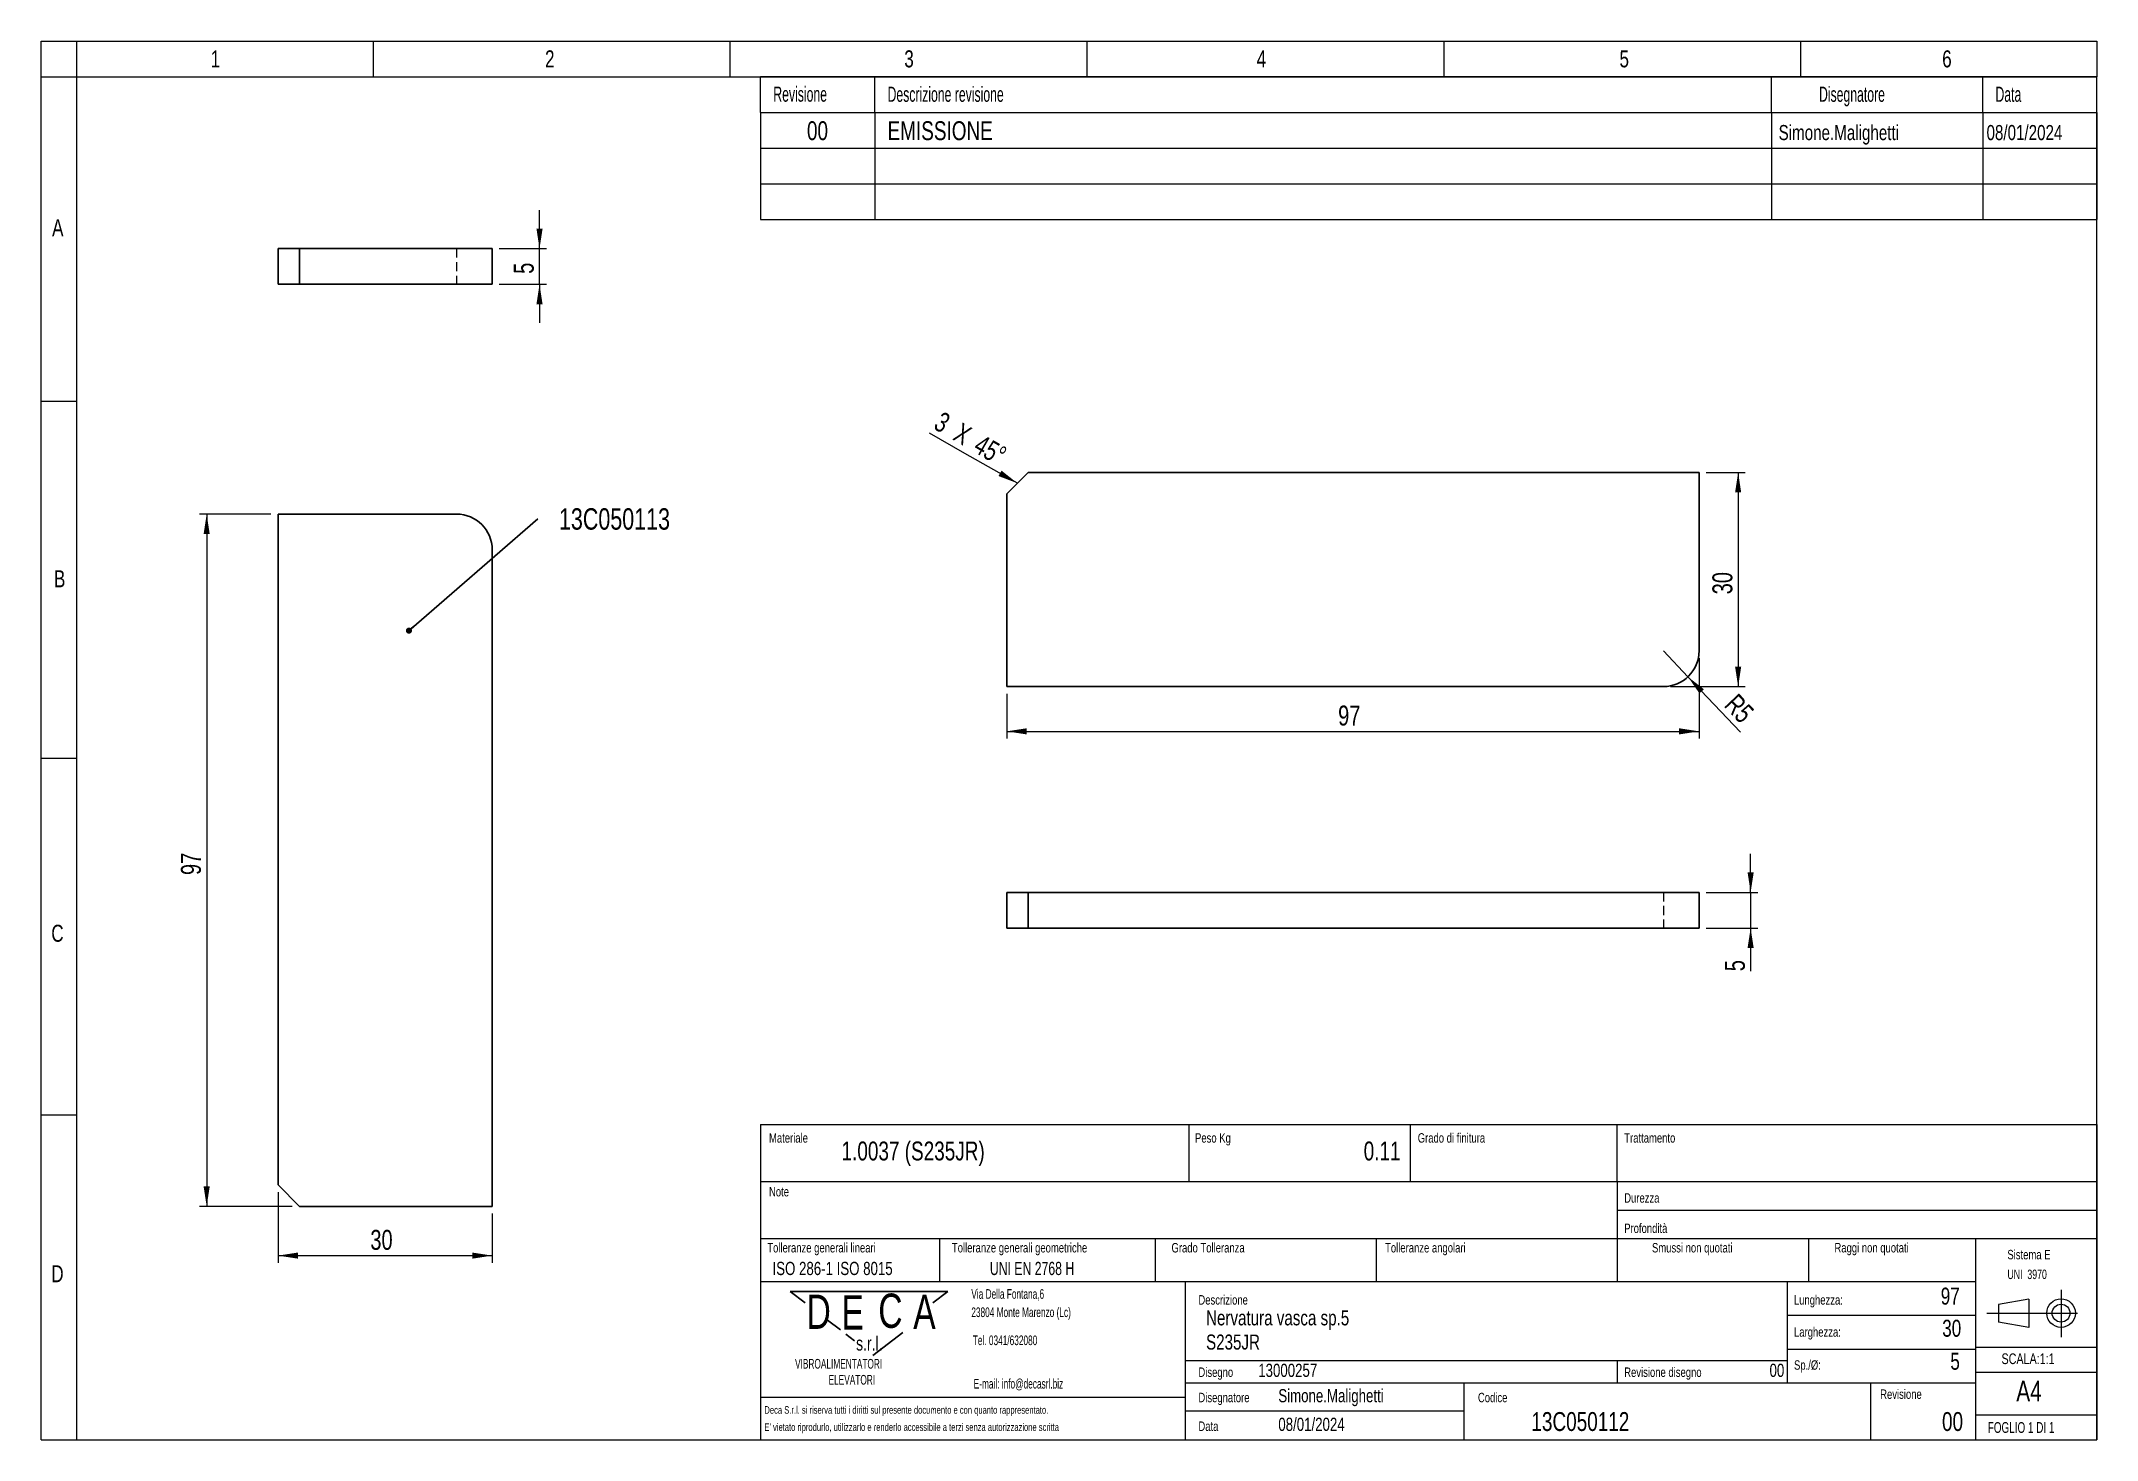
# Model space of a CAD drawing. Header units: millimetres. Extents: x 5 to 293, y 7 to 203.
import ezdxf

# ---------------------------------------------------------------- set-up
doc = ezdxf.new("R2010")
doc.units = ezdxf.units.MM
doc.linetypes.add('CENTERX2', pattern=[20.32, 12.7, -2.54, 2.54, -2.54])
doc.linetypes.add('HIDDEN', pattern=[1.905, 1.27, -0.635])
doc.layers.add('FORMAT', color=7, linetype='Continuous')
doc.layers.add('TESTO', color=179, linetype='Continuous')
doc.styles.add('SLDTEXTSTYLE0', font='TXT', dxfattribs={"width": 0.75})
doc.styles.add('SLDTEXTSTYLE1', font='TXT', dxfattribs={"width": 0.605})
doc.styles.add('SLDTEXTSTYLE2', font='TXT', dxfattribs={"width": 0.732984})
doc.styles.add('SLDTEXTSTYLE3', font='TXT', dxfattribs={"width": 0.643617})
doc.styles.add('SLDTEXTSTYLE4', font='TXT', dxfattribs={"width": 0.694444})
doc.styles.add('SLDTEXTSTYLE5', font='TXT', dxfattribs={"width": 0.692308})
doc.dimstyles.new('SLDDIMSTYLE0', dxfattribs={"dimtxt": 2.8, "dimasz": 2.8, "dimexe": 0, "dimexo": 0.0625, "dimgap": 0.7, "dimtad": 1, "dimrnd": 1e-09, "dimzin": 12, "dimdsep": 46, "dimtxsty": 'SLDTEXTSTYLE0', "dimsah": 1, "dimcen": 0.09, "dimadec": 0, "dimazin": 3, "dimtfac": 1, "dimtofl": 0, "dimtmove": 0, "dimatfit": 3, "dimfxl": 1, "dimfrac": 2, "dimtolj": 1, "dimtzin": 12, "dimarcsym": 0})
doc.dimstyles.new('SLDDIMSTYLE1', dxfattribs={"dimtxt": 2.8, "dimasz": 2.8, "dimexe": 0, "dimexo": 0.0625, "dimgap": 0.7, "dimtad": 1, "dimrnd": 1e-09, "dimzin": 12, "dimdsep": 46, "dimtxsty": 'SLDTEXTSTYLE0', "dimsah": 1, "dimcen": 0, "dimadec": 0, "dimazin": 3, "dimtfac": 1, "dimtofl": 0, "dimtmove": 0, "dimatfit": 3, "dimfxl": 1, "dimfrac": 2, "dimtolj": 1, "dimtzin": 12, "dimarcsym": 0})
doc.dimstyles.new('SLDDIMSTYLE2', dxfattribs={"dimtxt": 0.18, "dimasz": 0.861538, "dimexe": 0, "dimexo": 0.0625, "dimgap": 0, "dimtad": 0, "dimtih": 1, "dimtoh": 1, "dimdec": 0, "dimrnd": 1e-09, "dimzin": 0, "dimdsep": 46, "dimtxsty": 'Standard', "dimblk1": 'DOT', "dimblk2": 'DOT', "dimsah": 1, "dimcen": 0.09, "dimadec": 0, "dimazin": 0, "dimtfac": 0.861538, "dimtdec": 0, "dimtofl": 0, "dimtmove": 0, "dimatfit": 3, "dimldrblk": 'DOT', "dimfxl": 1, "dimfrac": 2, "dimtolj": 1, "dimtzin": 0, "dimarcsym": 0})
doc.dimstyles.new('SLDDIMSTYLE3', dxfattribs={"dimtxt": 2.8, "dimasz": 2.8, "dimexe": 0, "dimexo": 0.0625, "dimgap": 0.7, "dimtad": 1, "dimrnd": 1e-09, "dimzin": 12, "dimdsep": 46, "dimtxsty": 'SLDTEXTSTYLE0', "dimsah": 1, "dimcen": 0.09, "dimadec": 0, "dimazin": 3, "dimtfac": 1, "dimtmove": 0, "dimatfit": 0, "dimfxl": 1, "dimfrac": 2, "dimtolj": 1, "dimtzin": 12, "dimarcsym": 0})

# ---------------------------------------------------------------- blocks, each defined once
blk = doc.blocks.new('_D')
at = {"color": 7, "linetype": 'Continuous', "lineweight": 0}
for p, q in [((236.78, 116.15), (236.78, 104.88)), ((139.78, 111.15), (139.78, 104.88)), ((139.78, 105.88), (236.78, 105.88))]:
    blk.add_line(p, q, dxfattribs=at)
at = {"color": 7, "linetype": 'Continuous', "lineweight": 18}
for points in [[(139.78, 105.88), (142.58, 105.45), (142.58, 106.31)], [(236.78, 105.88), (233.98, 106.31), (233.98, 105.45)]]:
    blk.add_solid(points, dxfattribs=at)
at = {"color": 7, "linetype": 'Continuous', "lineweight": 18, "insert": (186.21, 109.49), "char_height": 2.8, "attachment_point": 1, "style": 'SLDTEXTSTYLE0'}
blk.add_mtext('97', dxfattribs=at)
blk = doc.blocks.new('_D_1')
at = {"color": 7, "linetype": 'Continuous', "lineweight": 0}
for p, q in [((237.78, 142.15), (243.25, 142.15)), ((242.25, 142.15), (242.25, 112.15)), ((232.78, 112.15), (243.25, 112.15))]:
    blk.add_line(p, q, dxfattribs=at)
at = {"color": 7, "linetype": 'Continuous', "lineweight": 18}
for points in [[(242.25, 142.15), (241.82, 139.35), (242.68, 139.35)], [(242.25, 112.15), (242.68, 114.95), (241.82, 114.95)]]:
    blk.add_solid(points, dxfattribs=at)
at = {"color": 7, "linetype": 'Continuous', "lineweight": 18, "insert": (238.64, 125.08), "char_height": 2.8, "attachment_point": 1, "rotation": 90, "style": 'SLDTEXTSTYLE0'}
blk.add_mtext('30', dxfattribs=at)
blk = doc.blocks.new('_D_2')
at = {"color": 7, "linetype": 'Continuous', "lineweight": 0}
for q in [(231.78, 117.15), (242.58, 105.75)]:
    blk.add_line((235.22, 113.52), q, dxfattribs=at)
at = {"color": 7, "linetype": 'Continuous', "lineweight": 18}
blk.add_solid([(235.22, 113.52), (236.83, 111.19), (237.45, 111.78)], dxfattribs=at)
at = {"color": 7, "linetype": 'Continuous', "lineweight": 18, "insert": (242.2, 111.36), "char_height": 2.8, "attachment_point": 1, "rotation": 313.4459, "style": 'SLDTEXTSTYLE0'}
blk.add_mtext('R5', dxfattribs=at)
blk = doc.blocks.new('SW_CHAMFER_DIMENSION_0')
at = {"color": 0, "linetype": 'Continuous', "lineweight": 0}
for p, q in [((4.93, -2.85), (0, 0)), ((12.3, -7.02), (4.93, -2.85))]:
    blk.add_line(p, q, dxfattribs=at)
at = {"color": 0, "linetype": 'Continuous', "lineweight": 18}
blk.add_solid([(12.3, -7.02), (10.08, -5.26), (9.65, -6.01)], dxfattribs=at)
at = {"color": 0, "linetype": 'Continuous', "lineweight": 18, "char_height": 2.8, "attachment_point": 1, "rotation": 330, "style": 'SLDTEXTSTYLE0'}
for s, insert in [('3', (1.8, 3.13)), ('X', (4.51, 1.57)), ('45°', (7.36, -0.08))]:
    blk.add_mtext(s, dxfattribs=dict(at, insert=insert))
blk = doc.blocks.new('_D_3')
at = {"color": 7, "linetype": 'Continuous', "lineweight": 0}
for p, q in [((36.7, 136.32), (26.7, 136.32)), ((27.7, 136.32), (27.7, 39.32)), ((39.7, 39.32), (26.7, 39.32))]:
    blk.add_line(p, q, dxfattribs=at)
at = {"color": 7, "linetype": 'Continuous', "lineweight": 18}
for points in [[(27.7, 136.32), (27.27, 133.52), (28.13, 133.52)], [(27.7, 39.32), (28.13, 42.12), (27.27, 42.12)]]:
    blk.add_solid(points, dxfattribs=at)
at = {"color": 7, "linetype": 'Continuous', "lineweight": 18, "insert": (24.09, 85.75), "char_height": 2.8, "attachment_point": 1, "rotation": 90, "style": 'SLDTEXTSTYLE0'}
blk.add_mtext('97', dxfattribs=at)
blk = doc.blocks.new('_D_4')
at = {"color": 7, "linetype": 'Continuous', "lineweight": 0}
for p, q in [((37.7, 41.32), (37.7, 31.42)), ((67.7, 38.32), (67.7, 31.42)), ((37.7, 32.42), (67.7, 32.42))]:
    blk.add_line(p, q, dxfattribs=at)
at = {"color": 7, "linetype": 'Continuous', "lineweight": 18}
for points in [[(37.7, 32.42), (40.5, 31.99), (40.5, 32.85)], [(67.7, 32.42), (64.9, 32.85), (64.9, 31.99)]]:
    blk.add_solid(points, dxfattribs=at)
at = {"color": 7, "linetype": 'Continuous', "lineweight": 18, "insert": (50.63, 36.03), "char_height": 2.8, "attachment_point": 1, "style": 'SLDTEXTSTYLE0'}
blk.add_mtext('30', dxfattribs=at)
blk = doc.blocks.new('SW_NOTE_0')
at = {"color": 0, "linetype": 'Continuous', "lineweight": 0, "insert": (10.76, 1.48), "char_height": 3, "attachment_point": 2, "style": 'SLDTEXTSTYLE0'}
blk.add_mtext('13C050113', dxfattribs=at)
blk = doc.blocks.new('_Dot')
at = {"color": 0, "linetype": 'ByBlock', "lineweight": -2}
blk.add_line((-0.5, 0), (-1, 0), dxfattribs=at)
at = {"color": 0, "linetype": 'ByBlock', "const_width": 0.5}
blk.add_lwpolyline([(-0.25, 0, 1), (0.25, 0, 1)], format="xyb", close=True, dxfattribs=at)
blk = doc.blocks.new('_D_5')
at = {"color": 7, "linetype": 'Continuous', "lineweight": 0}
for p, q in [((244, 83.32), (244, 88.7)), ((237.78, 83.32), (245, 83.32)), ((244, 83.32), (244, 78.32)), ((237.78, 78.32), (245, 78.32)), ((244, 78.32), (244, 72.27))]:
    blk.add_line(p, q, dxfattribs=at)
at = {"color": 7, "linetype": 'Continuous', "lineweight": 18}
for points in [[(244, 83.32), (244.43, 86.12), (243.57, 86.12)], [(244, 78.32), (243.57, 75.52), (244.43, 75.52)]]:
    blk.add_solid(points, dxfattribs=at)
at = {"color": 7, "linetype": 'Continuous', "lineweight": 18, "insert": (240.39, 72.27), "char_height": 2.8, "attachment_point": 1, "rotation": 90, "style": 'SLDTEXTSTYLE0'}
blk.add_mtext('5', dxfattribs=at)
blk = doc.blocks.new('_D_6')
at = {"color": 7, "linetype": 'Continuous', "lineweight": 0}
for p, q in [((74.33, 173.52), (74.33, 178.91)), ((68.7, 173.52), (75.33, 173.52)), ((74.33, 168.52), (74.33, 173.52)), ((68.7, 168.52), (75.33, 168.52)), ((74.33, 168.52), (74.33, 163.14))]:
    blk.add_line(p, q, dxfattribs=at)
at = {"color": 7, "linetype": 'Continuous', "lineweight": 18}
for points in [[(74.33, 173.52), (74.76, 176.32), (73.9, 176.32)], [(74.33, 168.52), (73.9, 165.72), (74.76, 165.72)]]:
    blk.add_solid(points, dxfattribs=at)
at = {"color": 7, "linetype": 'Continuous', "lineweight": 18, "insert": (70.72, 169.99), "char_height": 2.8, "attachment_point": 1, "rotation": 90, "style": 'SLDTEXTSTYLE0'}
blk.add_mtext('5', dxfattribs=at)

msp = doc.modelspace()

# ---------------------------------------------------------------- linework, layer by layer
at = {"color": 7, "linetype": 'Continuous', "lineweight": 18}
for p, q in [((4.507, 197.598), (4.507, 202.598)), ((4.507, 202.598), (9.507, 202.598)), ((9.507, 202.598), (292.507, 202.598)), ((9.507, 197.598), (9.507, 202.598)), ((51.007, 202.598), (51.007, 197.598)), ((101.007, 202.598), (101.007, 197.598)), ((151.007, 202.598), (151.007, 197.598)), ((201.007, 202.598), (201.007, 197.598)), ((251.007, 202.598), (251.007, 197.598)), ((292.507, 202.598), (292.507, 197.598)), ((4.507, 6.598), (4.507, 197.598)), ((4.507, 197.598), (9.507, 197.598)), ((9.507, 6.598), (9.507, 197.598)), ((9.507, 197.598), (292.507, 197.598)), ((292.507, 197.598), (105.307, 197.598)), ((105.307, 197.598), (292.507, 197.598)), ((105.307, 192.598), (105.307, 197.598)), ((105.307, 197.598), (292.507, 197.598)), ((121.307, 192.598), (121.307, 197.598)), ((246.919, 192.598), (246.919, 197.598)), ((276.507, 192.598), (276.507, 197.598)), ((292.507, 6.598), (292.507, 197.598)), ((292.507, 192.598), (292.507, 197.598)), ((292.507, 192.598), (292.507, 197.598)), ((105.307, 192.598), (292.507, 192.598)), ((105.307, 192.598), (105.307, 177.598)), ((121.307, 192.598), (121.307, 177.598)), ((246.919, 192.598), (246.919, 177.598)), ((276.507, 192.598), (276.507, 177.598)), ((292.507, 192.598), (292.507, 177.598)), ((292.507, 192.598), (292.507, 177.598)), ((105.307, 187.598), (292.507, 187.598)), ((105.307, 182.598), (292.507, 182.598)), ((105.307, 177.598), (292.507, 177.598)), ((9.507, 152.098), (4.507, 152.098)), ((9.507, 102.098), (4.507, 102.098)), ((9.507, 52.098), (4.507, 52.098)), ((105.296, 50.801), (105.296, 6.601)), ((105.296, 50.801), (292.496, 50.801)), ((165.296, 50.801), (165.296, 42.801)), ((196.296, 50.801), (196.296, 42.801)), ((225.296, 42.801), (225.296, 50.801)), ((292.496, 50.801), (292.496, 6.601)), ((292.507, 50.798), (292.507, 6.598)), ((105.296, 42.801), (292.496, 42.801)), ((225.296, 42.801), (225.296, 34.8)), ((225.296, 38.801), (292.496, 38.801)), ((105.296, 34.8), (292.496, 34.8)), ((130.363, 34.8), (130.363, 28.801)), ((160.56, 34.8), (160.56, 28.801)), ((191.54, 34.8), (191.54, 28.801)), ((225.313, 34.8), (225.313, 28.801)), ((252.108, 34.8), (252.108, 28.801)), ((275.496, 34.8), (275.496, 6.601)), ((105.296, 28.801), (164.796, 28.801)), ((164.796, 28.801), (164.796, 6.601)), ((164.796, 28.801), (275.496, 28.801)), ((249.127, 28.801), (249.127, 24.067)), ((282.971, 26.329), (278.717, 25.579)), ((282.971, 26.329), (282.951, 22.329)), ((249.127, 24.067), (249.127, 19.334)), ((249.127, 24.067), (275.496, 24.067)), ((278.717, 25.579), (278.717, 23.079)), ((282.951, 22.329), (278.717, 23.079)), ((164.796, 17.701), (249.127, 17.701)), ((225.313, 17.701), (225.313, 14.601)), ((249.127, 19.334), (249.127, 14.601)), ((249.127, 19.334), (275.496, 19.334)), ((275.496, 19.601), (292.496, 19.601)), ((275.496, 19.601), (275.496, 6.601)), ((275.496, 19.601), (292.496, 19.601)), ((164.796, 14.601), (275.496, 14.601)), ((203.817, 14.601), (203.817, 6.601)), ((260.802, 14.601), (260.802, 6.601)), ((275.496, 16.101), (292.496, 16.101)), ((105.296, 12.601), (164.862, 12.601)), ((203.817, 10.601), (164.796, 10.601)), ((275.496, 10.101), (292.496, 10.101)), ((4.507, 6.598), (9.507, 6.598)), ((9.507, 6.598), (292.507, 6.598)), ((105.296, 6.601), (292.496, 6.601)), ((105.296, 6.601), (292.496, 6.601)), ((105.307, 6.598), (292.507, 6.598))]:
    msp.add_line(p, q, dxfattribs=at)
at = {"color": 7, "linetype": 'Continuous', "lineweight": 25}
for p, q in [((37.7, 168.524), (37.7, 173.524)), ((37.7, 173.524), (40.7, 173.524)), ((40.7, 173.524), (40.7, 168.524)), ((40.7, 173.524), (67.7, 173.524)), ((67.7, 168.524), (67.7, 173.524)), ((40.7, 168.524), (37.7, 168.524)), ((40.7, 168.524), (67.7, 168.524)), ((142.778, 142.151), (139.778, 139.151)), ((236.778, 142.151), (142.778, 142.151)), ((236.778, 117.151), (236.778, 142.151)), ((139.778, 139.151), (139.778, 112.151)), ((37.7, 136.315), (37.7, 42.315)), ((62.7, 136.315), (37.7, 136.315)), ((67.7, 39.315), (67.7, 131.315)), ((139.778, 112.151), (231.778, 112.151)), ((139.778, 78.32), (139.778, 83.32)), ((139.778, 83.32), (142.778, 83.32)), ((142.778, 83.32), (142.778, 78.32)), ((236.778, 83.32), (142.778, 83.32)), ((236.778, 83.32), (236.778, 78.32)), ((142.778, 78.32), (139.778, 78.32)), ((236.778, 78.32), (142.778, 78.32)), ((37.7, 42.315), (40.7, 39.315)), ((40.7, 39.315), (67.7, 39.315))]:
    msp.add_line(p, q, dxfattribs=at)
at = {"color": 7, "linetype": 'HIDDEN', "lineweight": 18}
for p, q in [((62.7, 173.524), (62.7, 168.524)), ((231.778, 83.32), (231.778, 78.32))]:
    msp.add_line(p, q, dxfattribs=at)
at = {"color": 7, "linetype": 'CENTERX2', "lineweight": 18}
for p, q in [((287.49, 27.61), (287.49, 21.015)), ((277.097, 24.358), (290.595, 24.358))]:
    msp.add_line(p, q, dxfattribs=at)
at = {"color": 7, "linetype": 'Continuous', "lineweight": 18}
for radius in [2, 1.25]:
    msp.add_circle((287.49, 24.358), radius, dxfattribs=at)
at = {"color": 7, "linetype": 'Continuous', "lineweight": 25}
for centre, start, end in [((62.7, 131.315), 0, 90), ((231.778, 117.151), 270, 0)]:
    msp.add_arc(centre, 5, start, end, dxfattribs=at)
at = {"layer": 'TESTO'}
for p, q in [((109.448, 27.409), (131.519, 27.409)), ((109.448, 27.409), (111.524, 25.814)), ((131.519, 27.409), (129.424, 25.8)), ((114.677, 23.391), (116.484, 22.003)), ((117.249, 21.428), (118.47, 20.472)), ((125.246, 21.626), (121.048, 18.401))]:
    msp.add_line(p, q, dxfattribs=at)

# ---------------------------------------------------------------- block references
at = {"color": 7, "linetype": 'Continuous', "lineweight": 18}
msp.add_blockref('SW_CHAMFER_DIMENSION_0', (128.977, 147.668), dxfattribs=at)
at = {"color": 7, "linetype": 'Continuous', "lineweight": 0}
msp.add_blockref('SW_NOTE_0', (74.074, 135.662), dxfattribs=at)

# ---------------------------------------------------------------- texts
for s, insert, char_height, attachment_point, style in [('1', (28.256, 201.301), 2.381, 1, 'SLDTEXTSTYLE0'), ('2', (75.103, 201.301), 2.381, 1, 'SLDTEXTSTYLE0'), ('3', (125.434, 201.301), 2.381, 1, 'SLDTEXTSTYLE0'), ('4', (174.794, 201.301), 2.381, 1, 'SLDTEXTSTYLE0'), ('5', (225.627, 201.301), 2.381, 1, 'SLDTEXTSTYLE0'), ('6', (270.836, 201.301), 2.381, 1, 'SLDTEXTSTYLE0'), ('Revisione', (107.087, 196.227), 2.1167, 1, 'SLDTEXTSTYLE1'), ('Descrizione revisione', (123.089, 196.209), 2.11667, 1, 'SLDTEXTSTYLE1'), ('Disegnatore', (253.581, 196.209), 2.11667, 1, 'SLDTEXTSTYLE1'), ('Data', (278.3, 196.209), 2.1167, 1, 'SLDTEXTSTYLE1'), ('00', (111.795, 191.368), 2.6458, 1, 'SLDTEXTSTYLE0'), ('EMISSIONE', (123.089, 191.368), 2.6458, 1, 'SLDTEXTSTYLE0'), ('Simone.Malighetti', (247.919, 190.842), 2.11667, 1, 'SLDTEXTSTYLE0'), ('08/01/2024', (277.048, 190.842), 2.1167, 1, 'SLDTEXTSTYLE0'), ('A', (6.048, 177.641), 2.381, 1, 'SLDTEXTSTYLE0'), ('B', (6.313, 128.446), 2.381, 1, 'SLDTEXTSTYLE0'), ('C', (5.934, 78.779), 2.381, 1, 'SLDTEXTSTYLE0'), ('Materiale', (106.479, 49.574), 1.3229, 1, 'SLDTEXTSTYLE0'), ('Peso Kg', (166.166, 49.574), 1.3229, 1, 'SLDTEXTSTYLE0'), ('Grado di finitura', (197.362, 49.574), 1.32292, 1, 'SLDTEXTSTYLE0'), ('Trattamento', (226.296, 49.574), 1.32292, 1, 'SLDTEXTSTYLE0'), ('1.0037 (S235JR)', (116.641, 48.404), 2.64583, 1, 'SLDTEXTSTYLE0'), ('0.11', (194.956, 48.404), 2.6458, 3, 'SLDTEXTSTYLE0'), ('Note', (106.479, 42.04), 1.3229, 1, 'SLDTEXTSTYLE0'), ('Durezza', (226.287, 41.162), 1.3229, 1, 'SLDTEXTSTYLE0'), ('Profondità', (226.287, 36.91), 1.3229, 1, 'SLDTEXTSTYLE0'), ('Tolleranze generali lineari', (106.242, 34.187), 1.32292, 1, 'SLDTEXTSTYLE0'), ('Tolleranze generali geometriche', (132.106, 34.187), 1.32292, 1, 'SLDTEXTSTYLE0'), ('Grado Tolleranza', (162.866, 34.187), 1.32292, 1, 'SLDTEXTSTYLE0'), ('Tolleranze angolari', (192.787, 34.187), 1.32292, 1, 'SLDTEXTSTYLE0'), ('Smussi non quotati', (230.18, 34.187), 1.32292, 1, 'SLDTEXTSTYLE0'), ('Raggi non quotati', (255.742, 34.187), 1.32292, 1, 'SLDTEXTSTYLE0'), ('Sistema E', (279.968, 33.223), 1.3229, 1, 'SLDTEXTSTYLE0'), ('D', (5.934, 31.072), 2.381, 1, 'SLDTEXTSTYLE0'), ('ISO 286-1 ISO 8015', (106.972, 31.547), 1.85208, 1, 'SLDTEXTSTYLE0'), ('UNI EN 2768 H', (137.421, 31.547), 1.85208, 1, 'SLDTEXTSTYLE5'), ('UNI  3970', (279.968, 30.46), 1.3229, 1, 'SLDTEXTSTYLE4'), ('Descrizione', (166.637, 26.88), 1.32292, 1, 'SLDTEXTSTYLE0'), ('Lunghezza:', (250.064, 26.88), 1.3229, 1, 'SLDTEXTSTYLE0'), ('97', (273.291, 27.933), 2.3813, 3, 'SLDTEXTSTYLE0'), ('Nervatura vasca sp.5', (167.707, 24.762), 2.11667, 1, 'SLDTEXTSTYLE0'), ('30', (273.5, 23.432), 2.3813, 3, 'SLDTEXTSTYLE0'), ('S235JR', (167.707, 21.366), 2.1167, 1, 'SLDTEXTSTYLE0'), ('Larghezza:', (250.079, 22.38), 1.3229, 1, 'SLDTEXTSTYLE0'), ('13000257', (175.018, 17.271), 1.8521, 1, 'SLDTEXTSTYLE0'), ('00', (248.714, 17.271), 1.8521, 3, 'SLDTEXTSTYLE0'), ('Sp./Ø:', (250.079, 17.752), 1.3229, 1, 'SLDTEXTSTYLE0'), ('5', (273.31, 18.805), 2.381, 3, 'SLDTEXTSTYLE0'), ('SCALA:1:1', (279.147, 18.72), 1.5, 1, 'SLDTEXTSTYLE0'), ('Disegno', (166.637, 16.745), 1.3229, 1, 'SLDTEXTSTYLE0'), ('Revisione disegno', (226.287, 16.745), 1.32292, 1, 'SLDTEXTSTYLE0'), ('A4', (281.215, 14.894), 2.9104, 1, 'SLDTEXTSTYLE0'), ('Disegnatore', (166.637, 13.197), 1.32292, 1, 'SLDTEXTSTYLE0'), ('Simone.Malighetti', (177.832, 13.723), 1.85208, 1, 'SLDTEXTSTYLE0'), ('Codice', (205.797, 13.197), 1.3229, 1, 'SLDTEXTSTYLE0'), ('Revisione', (262.146, 13.668), 1.3229, 1, 'SLDTEXTSTYLE0'), ('Deca S.r.l. si riserva tutti i diritti sul presente documento e con quanto rappresentato.', (105.838, 11.326), 1.05833, 1, 'SLDTEXTSTYLE0'), ("E' vietato riprodurlo, utilizzarlo e renderlo accessibile a terzi senza autorizzazione scritta", (105.838, 8.915), 1.05833, 1, 'SLDTEXTSTYLE0'), ('Data', (166.637, 9.178), 1.3229, 1, 'SLDTEXTSTYLE0'), ('08/01/2024', (177.832, 9.704), 1.8521, 1, 'SLDTEXTSTYLE0'), ('13C050112', (213.284, 10.494), 2.6458, 1, 'SLDTEXTSTYLE0'), ('00', (273.762, 10.494), 2.6458, 3, 'SLDTEXTSTYLE0'), ('FOGLIO 1 DI 1', (277.22, 9.085), 1.5, 1, 'SLDTEXTSTYLE5')]:
    msp.add_mtext(s, dxfattribs=dict(at, insert=insert, char_height=char_height, attachment_point=attachment_point, style=style))
at = {"layer": 'FORMAT', "char_height": 1.35, "attachment_point": 1, "style": 'SLDTEXTSTYLE3'}
for s, insert in [('Via Della Fontana,6', (134.822, 27.72)), ('23804 Monte Marenzo (Lc)', (134.822, 25.16)), ('Tel. 0341/632080', (135.023, 21.227)), ('VIBROALIMENTATORI', (110.132, 17.941)), ('ELEVATORI', (114.822, 15.699)), ('E-mail: info@decasrl.biz', (135.153, 15.143))]:
    msp.add_mtext(s, dxfattribs=dict(at, insert=insert))
at = {"layer": 'TESTO', "attachment_point": 1, "style": 'SLDTEXTSTYLE2'}
for s, insert, char_height in [('D', (111.739, 26.956), 4.8), ('E', (116.641, 26.85), 4.8), ('C', (121.79, 27.096), 4.8), ('A', (126.687, 26.956), 4.8), ('s.r.l.', (118.677, 21.114), 2)]:
    msp.add_mtext(s, dxfattribs=dict(at, insert=insert, char_height=char_height))

# ---------------------------------------------------------------- dimensions: what is measured, and where the dimension line sits
at = {"color": 7, "linetype": 'Continuous', "lineweight": 18}
for base, p1, p2, dimstyle, picture, middle in [((74.332, 173.524), (67.7, 168.524), (67.7, 173.524), 'SLDDIMSTYLE3', '_D_6', (74.332, 171.024)), ((242.249, 112.151), (236.778, 142.151), (231.778, 112.151), 'SLDDIMSTYLE0', '_D_1', (242.249, 127.151)), ((27.7, 39.315), (37.7, 136.315), (40.7, 39.315), 'SLDDIMSTYLE0', '_D_3', (27.7, 87.815)), ((244.003, 78.32), (236.778, 83.32), (236.778, 78.32), 'SLDDIMSTYLE3', '_D_5', (244.003, 73.303))]:
    dim = msp.add_linear_dim(base=base, p1=p1, p2=p2, angle=90, dimstyle=dimstyle, dxfattribs=at)
    dim.commit()
    dim.dimension.update_dxf_attribs({"geometry": picture, "text_midpoint": middle, "dimtype": 160})
for base, p1, p2, picture, middle in [((236.778, 105.877), (139.778, 112.151), (236.778, 117.151), '_D', (188.278, 105.877)), ((67.7, 32.423), (37.7, 42.315), (67.7, 39.315), '_D_4', (52.7, 32.423))]:
    dim = msp.add_linear_dim(base=base, p1=p1, p2=p2, dimstyle='SLDDIMSTYLE0', dxfattribs=at)
    dim.commit()
    dim.dimension.update_dxf_attribs({"geometry": picture, "text_midpoint": middle, "dimtype": 160})
dim = msp.add_radius_dim(center=(231.778, 117.151), mpoint=(235.216, 113.521), dimstyle='SLDDIMSTYLE1', dxfattribs=at)
dim.commit()
dim.dimension.update_dxf_attribs({"geometry": '_D_2', "text_midpoint": (241.21, 107.192), "dimtype": 164})

# ---------------------------------------------------------------- leaders
at = {"color": 7, "linetype": 'Continuous', "lineweight": 0}
msp.add_leader([(56.041, 119.988), (74.074, 135.662)], dimstyle='SLDDIMSTYLE2', dxfattribs=at)

doc.saveas('drawing.dxf')
